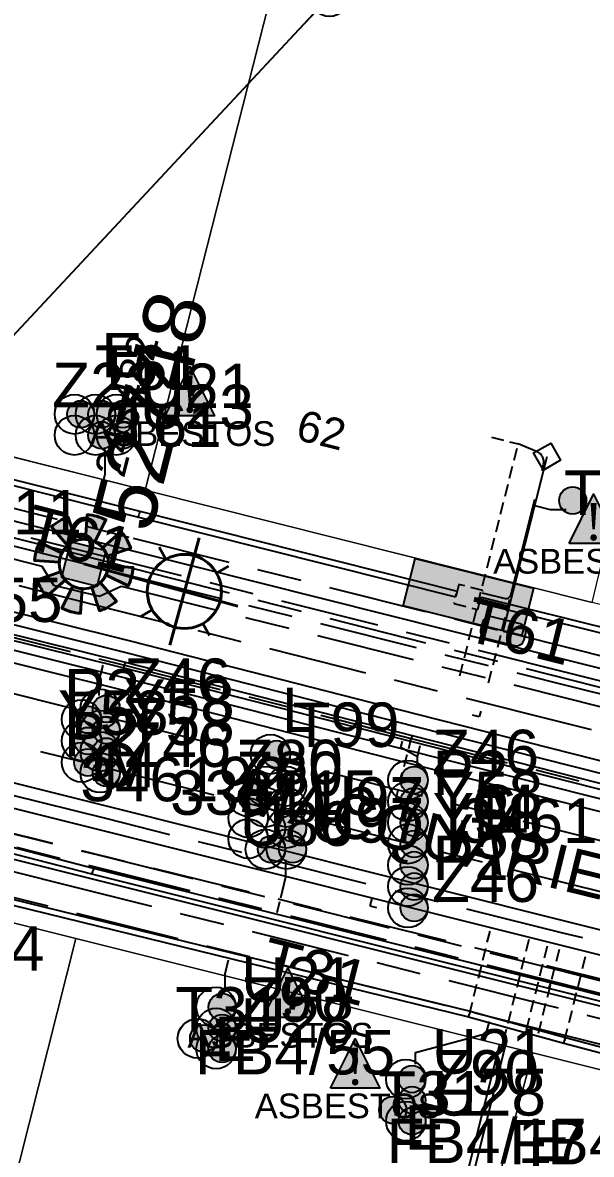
# Model space of a CAD drawing. Header units: metres. Extents: x 313711 to 315840, y 6256069 to 6257554.
# Drawn here: x 315292.61 to 315315.64, y 6256505.38 to 6256551.2 of the extents above; entities that cross this region are included whole.
import ezdxf
from ezdxf.enums import TextEntityAlignment as Align

# ---------------------------------------------------------------- set-up
doc = ezdxf.new("R2010")
doc.units = ezdxf.units.M
doc.linetypes.add('Cable Exist UG', pattern=[8.2, 4, -1.2, 1.8, -1.2])
doc.linetypes.add('DASHED', pattern=[0.75, 0.5, -0.25])
doc.layers.get('0').update_dxf_attribs({"color": 6})
for name, color, linetype in [('_User DUCT CONFIGS', 7, 'Continuous'), ('_User EARTHING', 7, 'Continuous'), ('Duct_SP_EXT', 7, 'Continuous'), ('Equip_HV_EXT', 7, 'Continuous'), ('Equip_LV_EXT', 7, 'Continuous'), ('Equip_SP_SL_EXT', 7, 'Continuous'), ('Mains_HV_EXT', 7, 'Continuous'), ('Mains_HV_MOD', 3, 'Continuous'), ('Mains_LV_EXT', 7, 'Continuous'), ('Mains_SL_EXT', 7, 'Continuous'), ('Mains_TR_EXT', 7, 'Continuous'), ('Services_SP_EXT', 7, 'Continuous'), ('SupportsUG_SP_LV_EXT', 7, 'Continuous'), ('SupportsUG_SP_LV_SL_EXT', 7, 'Continuous'), ('Trench_SP_EXT', 7, 'Continuous')]:
    doc.layers.add(name, color=color, linetype=linetype)
for name, color, linetype, lineweight in [('Cadastre Land Parcels_SP_EXT', 9, 'Continuous', 5), ('Cadastre Road Names_SP_HV_LV_SL_EXT', 9, 'Continuous', 5), ('Cadastre Roads_SP_EXT', 9, 'Continuous', 5)]:
    doc.layers.add(name, color=color, linetype=linetype, lineweight=lineweight)
doc.layers.add('UNKNOWN_FEATURES', color=1, linetype='DASHED', plot=False)
doc.styles.add('COLUMN_LABEL', font='arial.ttf')
doc.styles.add('iecARIAL', font='arial.ttf', dxfattribs={"height": 2})
doc.styles.add('iecNAME', font='times.ttf')
doc.styles.add('PIT_LABEL', font='arial.ttf')
doc.styles.add('POLE_LABEL', font='arial.ttf')
doc.styles.get("Standard").update_dxf_attribs({"font": 'arial.ttf'})
doc.styles.add('SWITCH_LABEL', font='arial.ttf', dxfattribs={"height": 2.5})
doc.linetypes.add('Cable E UG', pattern='A,6,-0.5,["E",Standard,S=1.7,R=0,X=0.5,Y=-1],-2.9', length=9.4)
doc.linetypes.add('Cable P UG', pattern='A,6,-0.5,["P",Standard,S=1.7,R=0,X=0.5,Y=-1],-2.9', length=9.4)

# ---------------------------------------------------------------- blocks, each defined once
blk = doc.blocks.new('COLUMN_EXT')
blk.add_hatch(color=256).paths.add_polyline_path([(-1.485, 1.485), (-1.485, -1.485), (1.485, -1.485), (1.485, 1.485)])
blk.add_lwpolyline([(-1.485, -1.485), (1.485, -1.485), (1.485, 1.485), (-1.485, 1.485)], close=True)
for tag, height, style, flags, p in [('ASSET_NUM', 2.5, 'COLUMN_LABEL', 8, (2, 2)), ('STRUCTURE_PLANT_NUMBER', 0.2, 'POLE_LABEL', 9, (1.813, 0.031)), ('STREET_CODE', 0.2, 'COLUMN_LABEL', 9, (1.813, -0.2))]:
    blk.add_attdef(tag, text='', height=height, dxfattribs=dict(style=style, flags=flags)).set_placement(p, align=Align.MIDDLE_LEFT)
at = {"flags": 9}
for tag, p in [('OWNED_BY', (1.813, -0.6)), ('STATE', (1.813, -0.8)), ('COLUMN_TYPE', (1.813, -0.4)), ('USAGE', (1.813, -1)), ('STREETNAME', (1.813, -1.6)), ('SUBURB', (1.813, -1.8)), ('LEGEND', (1.813, -1.2)), ('LOCATION', (1.813, -1.4)), ('NOTES', (1.813, -2))]:
    blk.add_attdef(tag, text='', height=0.2, dxfattribs=at).set_placement(p, align=Align.MIDDLE_LEFT)
at = {"flags": 1}
blk.add_attdef('Z', (1.813, -2.351), '', height=0.2, dxfattribs=at)
blk = doc.blocks.new('DUCT_EXT')
blk.add_circle((0, 0.8), 0.8)
at = {"flags": 1}
blk.add_attdef('Z', (0, 0), '', height=0.2, dxfattribs=at)
at = {"flags": 9}
for tag, p in [('DUCT_CODE', (0, 0)), ('XSECT_TYPE', (0, -0.2)), ('FB_REFERENCE', (0, -0.4)), ('STATE', (0, -0.6)), ('NOTES', (0, -0.8))]:
    blk.add_attdef(tag, text='', height=0.2, dxfattribs=at).set_placement(p, align=Align.MIDDLE_LEFT)
blk = doc.blocks.new('SL_LANTERN_EXT')
at = {"lineweight": 40}
for p, q in [((0, 1.968), (0, 6.468)), ((-1.459, 5.676), (-1.061, 5.278)), ((1.458, 5.676), (1.06, 5.278)), ((-2.25, 4.218), (2.25, 4.218)), ((-1.459, 2.759), (-1.061, 3.157)), ((1.458, 2.759), (1.06, 3.157)), ((0, 0), (0, 2.721))]:
    blk.add_line(p, q, dxfattribs=at)
blk.add_circle((0, 4.218), 1.5, dxfattribs=at)
at = {"style": 'iecARIAL', "flags": 8}
blk.add_attdef('ASSET_NUM', (1.5, 1.5), '', height=2.5, dxfattribs=at)
for tag, p, height, flags in [('CONSTRUCTED_VOLTAGE', (0.981, -0.653), 0.2, 9), ('CONTROL_TYPE', (0.981, -0.853), 0.2, 9), ('LANTERN_PURPOSE', (0.981, -1.053), 0.2, 9), ('LNUMBER', (2.181, -3.253), 2.5, 8), ('LANTERN_TYPE', (0.981, -1.253), 0.2, 9), ('NO_PHASES', (0.981, -1.453), 0.2, 9), ('OPERATING_VOLTAGE', (0.981, -1.653), 0.2, 9), ('ORIENTATION', (0.981, -1.853), 0.2, 9), ('OWNED_BY', (0.981, -2.053), 0.2, 9), ('STATE', (0.981, -2.253), 0.2, 9), ('USAGE', (0.981, -2.453), 0.2, 9), ('CEXIST', (0.981, -2.653), 0.2, 9), ('CNEW', (0.981, -2.853), 0.2, 9), ('CNUMBER', (0.981, -3.053), 0.2, 9), ('CREMOVE', (0.981, -3.253), 0.2, 9), ('CREPLACE', (0.981, -3.453), 0.2, 9), ('LKINGHEIGHT', (0.981, -3.653), 0.2, 9), ('LBRACKET', (0.981, -3.853), 0.2, 9), ('LBRACKETVOCAB', (0.981, -4.053), 0.2, 9), ('LCATEGORY', (0.981, -4.253), 0.2, 9), ('LCHARGE1', (0.981, -4.453), 0.2, 9), ('LCHARGE1PERCENT', (0.981, -4.653), 0.2, 9), ('LCHARGE2', (0.981, -4.853), 0.2, 9), ('LCHARGE2PERCENT', (0.981, -5.053), 0.2, 9), ('LCHARGE3', (0.981, -5.253), 0.2, 9), ('LCHARGE3PERCENT', (0.981, -5.453), 0.2, 9), ('LEXIST', (0.981, -5.653), 0.2, 9), ('LLAMP', (0.981, -5.853), 0.2, 9), ('LLAMPVOCAB', (0.981, -6.053), 0.2, 9), ('LMAST', (0.981, -6.253), 0.2, 9), ('LMASTVOCAB', (0.981, -6.453), 0.2, 9), ('LNEW', (0.981, -6.653), 0.2, 9), ('LANTNUMBER', (0.981, -6.853), 0.2, 9), ('LOUTREACH', (0.981, -7.253), 0.2, 9), ('LOUTREACHVOCAB', (0.981, -7.453), 0.2, 9), ('LRATECODE', (0.981, -7.653), 0.2, 9), ('LREMOVE', (0.981, -7.853), 0.2, 9), ('LREPLACE', (0.981, -8.053), 0.2, 9), ('LTYPE', (0.981, -8.253), 0.2, 9), ('LTYPEVOCAB', (0.981, -8.453), 0.2, 9), ('LEGEND', (0.981, -8.653), 0.2, 9), ('LOCATION', (0.981, -8.853), 0.2, 9), ('STREETNAME', (0.981, -9.253), 0.2, 9), ('NOTES', (0.981, -9.053), 0.2, 9), ('SUBURB', (0.981, -9.453), 0.2, 1)]:
    blk.add_attdef(tag, p, '', height=height, dxfattribs=dict(flags=flags))
blk = doc.blocks.new('SL_NIGHTWATCH_EXT')
at = {"lineweight": 40}
h = blk.add_hatch(color=256, dxfattribs=at)
h.paths.add_polyline_path([(0.387, 1.962, 0.098491), (-0.394, 1.961), (-0.197, 0.98, -0.098491), (0.193, 0.981)])
h.paths.add_polyline_path([(0.554, 0.832, -0.098491), (0.83, 0.557), (1.661, 1.114, 0.098491), (1.108, 1.665)])
h.paths.add_polyline_path([(0.98, 0.197, -0.098491), (0.981, -0.193), (1.962, -0.387, 0.098491), (1.961, 0.394)])
h.paths.add_polyline_path([(0.832, -0.554, -0.098491), (0.557, -0.83), (1.114, -1.661, 0.098491), (1.665, -1.108)])
h.paths.add_polyline_path([(-0.193, -0.981), (-0.387, -1.962, 0.098491), (0.394, -1.961), (0.197, -0.98, -0.098491)])
h.paths.add_polyline_path([(-0.83, -0.557), (-1.661, -1.114, 0.098491), (-1.108, -1.665), (-0.554, -0.832, -0.098491)])
h.paths.add_polyline_path([(-0.981, 0.193), (-1.962, 0.387, 0.098491), (-1.961, -0.394), (-0.98, -0.197, -0.098491)])
h.paths.add_polyline_path([(-1.114, 1.661, 0.098491), (-1.665, 1.108), (-0.832, 0.554, -0.098491), (-0.557, 0.83)])
for p, q in [((-1.165, 1.626), (-1.165, 1.626, 0)), ((-1.103, 1.644), (-1.103, 1.644, 0)), ((1.082, 1.626), (1.082, 1.626, 0)), ((1.965, -0.374), (1.965, -0.374, 0)), ((-0.856, -0.574), (-0.856, -0.574, 0)), ((0.819, -0.574), (0.819, -0.574, 0)), ((1.131, -1.65), (1.131, -1.65, 0))]:
    blk.add_line(p, q, dxfattribs=at)
for points in [[(-0.197, 0.98, -0.098491), (0.193, 0.981), (0.387, 1.962, 0.098491), (-0.394, 1.961)], [(-0.557, 0.83, 0.098491), (-0.832, 0.554), (-1.665, 1.108, -0.098491), (-1.114, 1.661)], [(0.83, 0.557), (1.661, 1.114, 0.098491), (1.108, 1.665), (0.554, 0.832, -0.098491)], [(-0.981, 0.193, 0.098491), (-0.98, -0.197), (-1.961, -0.394, -0.098491), (-1.962, 0.387)], [(0.981, -0.193), (1.962, -0.387, 0.098491), (1.961, 0.394), (0.98, 0.197, -0.098491)], [(-0.83, -0.557, 0.098491), (-0.554, -0.832), (-1.108, -1.665, -0.098491), (-1.661, -1.114)], [(0.557, -0.83), (1.114, -1.661, 0.098491), (1.665, -1.108), (0.832, -0.554, -0.098491)], [(0.197, -0.98), (0.394, -1.961, -0.098491), (-0.387, -1.962), (-0.193, -0.981, 0.098491)]]:
    blk.add_lwpolyline(points, format="xyb", close=True, dxfattribs=at)
blk.add_circle((0, 0), 1, dxfattribs=at)
blk = doc.blocks.new('CCP_EXT')
at = {"flags": 9}
for tag, p in [('OWNED_BY', (0, -1)), ('USAGE', (0, -1.2)), ('LEGEND', (0, -1.4)), ('STATE', (0, -1.8)), ('LIFE_SUPPORT', (0, -1.6)), ('NOTES', (0, -2))]:
    blk.add_attdef(tag, text='', height=0.2, dxfattribs=at).set_placement(p, align=Align.MIDDLE_LEFT)
blk.add_wipeout([(0, 0.566), (0.566, 0), (0, -0.566), (-0.566, 0)])
blk.add_lwpolyline([(-0.566, 0), (0, 0.566), (0.566, 0), (0, -0.566), (-0.566, 0)])
at = {"flags": 1}
blk.add_attdef('Z', (0, 0), '', height=0.2, dxfattribs=at)
at = {"flags": 9}
for tag, p in [('CCP_TYPE', (0, 0)), ('CONSTRUCTED_VOLTAGE', (0, -0.2)), ('NO_PHASES', (0, -0.4)), ('OPERATING_VOLTAGE', (0, -0.6)), ('ORIENTATION', (0, -0.8))]:
    blk.add_attdef(tag, text='', height=0.2, dxfattribs=at).set_placement(p, align=Align.MIDDLE_LEFT)
blk = doc.blocks.new('LV_STJ_EXT')
h = blk.add_hatch(color=256)
edge = h.paths.add_edge_path()
edge.add_ellipse((-0.586, 0.131), major_axis=(0.226, 0.226), ratio=1, start_angle=45, end_angle=135)
edge.add_line((-0.906, 0.131), (-0.906, -0.131))
edge.add_ellipse((-0.586, -0.131), major_axis=(0.226, 0.226), ratio=1, start_angle=135, end_angle=225)
edge.add_line((-0.586, -0.451), (0.586, -0.451))
edge.add_ellipse((0.586, -0.131), major_axis=(-0.226, 0.226), ratio=1, start_angle=135, end_angle=225)
edge.add_line((0.906, -0.131), (0.906, 0.131))
edge.add_ellipse((0.586, 0.131), major_axis=(-0.226, 0.226), ratio=1, start_angle=225, end_angle=315)
edge.add_line((0.586, 0.451), (-0.586, 0.451))
blk.add_lwpolyline([(-0.906, 0.131), (-0.906, -0.131, 0.414214), (-0.586, -0.451), (0.586, -0.451, 0.414214), (0.906, -0.131), (0.906, 0.131, 0.414214), (0.586, 0.451), (-0.586, 0.451, 0.414214)], format="xyb", close=True)
at = {"flags": 1}
blk.add_attdef('Z', (0, 0), '', height=0.2, dxfattribs=at)
at = {"flags": 9}
for tag, p in [('ORIENTATION', (0, 0)), ('USAGE', (0, -0.2)), ('LEGEND', (0, -0.4)), ('NOTES', (0, -0.6))]:
    blk.add_attdef(tag, text='', height=0.2, dxfattribs=at).set_placement(p, align=Align.MIDDLE_LEFT)
blk = doc.blocks.new('WARNING_FEATURE_EXT')
h = blk.add_hatch(color=2)
h.dxf.hatch_style = 1
h.paths.add_polyline_path([(0.001, 1.995), (-0.994, -0.001), (0.997, -0.001)])
at = {"color": 18, "true_color": 0x000000}
blk.add_lwpolyline([(-0.994, -0.001), (0.001, 1.995), (0.997, -0.001)], close=True, dxfattribs=at)
at = {"color": 18, "true_color": 0x000000, "insert": (0.001, 0.872), "char_height": 1.5, "attachment_point": 5, "line_spacing_factor": 1.5, "style": 'iecNAME'}
blk.add_mtext_dynamic_manual_height_columns('!', width=1.5, gutter_width=4, heights=[0], dxfattribs=at)
at = {"color": 2, "flags": 1}
for tag, p in [('STATE', (1.191, 2.008)), ('HAZMAT_ID', (1.191, 0.723))]:
    blk.add_attdef(tag, p, '', height=0.8, dxfattribs=at)
at = {"color": 2}
blk.add_attdef('WARNING_TYPE', text='', height=1, dxfattribs=at).set_placement((-4.067, -1.217), (4.875, -1.217), align=Align.ALIGNED)
at = {"color": 2, "flags": 1}
blk.add_attdef('WARNING_DESC', text='', height=0.8, dxfattribs=at).set_placement((1.191, -0.562), align=Align.MIDDLE_CENTER)
blk = doc.blocks.new('LV_UG_DFUSE_CLOSED_EXT')
for points in [[(5.04, 0.726), (2.156, -0.717)], [(5.049, -0.707), (2.156, 0.717)], [(1, 0), (0, 0)], [(6.2, 0.013), (7.2, 0.013)]]:
    blk.add_lwpolyline(points)
for centre in [(1.8, 0), (5.4, 0.011)]:
    blk.add_circle(centre, 0.8)
at = {"flags": 9}
for tag, p in [('ACTUAL_STATUS', (0, 0)), ('CONSTRUCTED_VOLTAGE', (0, -0.2)), ('NO_PHASES', (0, -0.4)), ('OPERATING_VOLTAGE', (0, -0.6)), ('ORIENTATION', (0, -0.8)), ('STATE', (0, -1)), ('SWITCH_TYPE', (0, -1.2)), ('USAGE', (0, -1.4)), ('NOTES', (0, -1.6))]:
    blk.add_attdef(tag, text='', height=0.2, dxfattribs=at).set_placement(p, align=Align.MIDDLE_LEFT)
at = {"flags": 1}
blk.add_attdef('Z', (0, 0), '', height=0.2, dxfattribs=at)
blk = doc.blocks.new('SWG_HOLEC_SU_EXT')
blk.add_line((1.8, -2), (5.8, -2))
for points in [[(1.8, -0.8, 1), (1.8, 0.8, 1)], [(5.8, -0.8, 1), (5.8, 0.8, 1)]]:
    blk.add_lwpolyline(points, format="xyb", close=True)
for points in [[(1, 0), (0, 0)], [(6.6, 0), (7.6, 0)]]:
    blk.add_lwpolyline(points)
at = {"style": 'SWITCH_LABEL', "flags": 8}
blk.add_attdef('ASSET_NUM', text='', height=2.5, rotation=179.9544, dxfattribs=at).set_placement((-2.4, 0), align=Align.MIDDLE_LEFT)
at = {"flags": 1}
blk.add_attdef('Z', (0, 0), '', height=0.2, dxfattribs=at)
at = {"flags": 9}
for tag, p in [('ACTUAL_STATUS', (0, -0.4)), ('OPERATING_VOLTAGE', (0, -1)), ('CONSTRUCTED_VOLTAGE', (0, -0.6)), ('NO_PHASES', (0, -0.8)), ('ORIENTATION', (0, -1.2)), ('OWNED_BY', (0, -1.4)), ('STATE', (0, -1.8)), ('PARENT', (0, -1.6)), ('SWITCH_TYPE', (0, -2)), ('USAGE', (0, -2.2)), ('STREETNAME', (0, -2.6)), ('SUBURB', (0, -2.8)), ('LOCATION', (0, -2.4)), ('NOTES', (0, -3))]:
    blk.add_attdef(tag, text='', height=0.2, dxfattribs=at).set_placement(p, align=Align.MIDDLE_LEFT)
at = {"style": 'SWITCH_LABEL', "flags": 9}
blk.add_attdef('STREET_CODE', text='', height=0.2, dxfattribs=at).set_placement((0, -0.2), align=Align.MIDDLE_LEFT)
blk = doc.blocks.new('CABLE_LARGE_EXT')
h = blk.add_hatch(color=256)
edge = h.paths.add_edge_path()
edge.add_arc((0, 0.55), 0.55, 0, 360)
blk.add_circle((0, 0.55), 0.55)
at = {"flags": 1}
blk.add_attdef('Z', (0, 0), '', height=0.2, dxfattribs=at)
at = {"flags": 9}
for tag, p in [('COND_CODE', (0, 0)), ('STATE', (0, -0.4)), ('FB_REFERENCE', (0, -0.2)), ('XSECT_SIZE', (0, -0.6)), ('NOTES', (0, -0.8))]:
    blk.add_attdef(tag, text='', height=0.2, dxfattribs=at).set_placement(p, align=Align.MIDDLE_LEFT)
blk = doc.blocks.new('PIT_EXT')
blk.add_hatch(color=256).paths.add_polyline_path([(-2.475, 0.99), (2.475, 0.99), (2.475, -0.99), (-2.475, -0.99)])
at = {"lineweight": -3}
blk.add_lwpolyline([(-2.475, 0.99), (2.475, 0.99), (2.475, -0.99), (-2.475, -0.99)], close=True, dxfattribs=at)
at = {"style": 'PIT_LABEL'}
for tag, height, flags, p in [('ASSET_NUM', 2.5, 8, (2, 2)), ('STREET_CODE', 0.2, 9, (0, -0.2))]:
    blk.add_attdef(tag, text='', height=height, dxfattribs=dict(at, flags=flags)).set_placement(p, align=Align.MIDDLE_LEFT)
at = {"flags": 1}
blk.add_attdef('Z', (0, 0), '', height=0.2, dxfattribs=at)
at = {"flags": 9}
for tag, p in [('OWNED_BY', (0, -0.4)), ('STATE', (0, -0.6)), ('SUPPORT_TYPE', (0, -0.8)), ('USAGE', (0, -1)), ('LOCATION', (0, -1.2)), ('NOTES', (0, -1.4))]:
    blk.add_attdef(tag, text='', height=0.2, dxfattribs=at).set_placement(p, align=Align.MIDDLE_LEFT)

msp = doc.modelspace()

# ---------------------------------------------------------------- linework, layer by layer
at = {"layer": '_User DUCT CONFIGS'}
for points in [[(315295.948, 6256533.915), (315295.948, 6256532.916), (315295.69, 6256531.884)], [(315314.614, 6256531.473), (315313.992, 6256531.473), (315313.356, 6256531.634)], [(315295.713, 6256523.958), (315295.713, 6256524.56), (315295.87, 6256525.192)], [(315308.595, 6256521.133), (315308.595, 6256521.477), (315307.929, 6256521.85), (315307.997, 6256522.115)], [(315308.595, 6256521.133), (315308.595, 6256521.477), (315308.696, 6256521.878), (315308.71, 6256521.934)], [(315303.239, 6256521.147), (315303.239, 6256520.713)], [(315303.253, 6256517.311), (315303.253, 6256516.605), (315303.048, 6256515.752)], [(315303.013, 6256515.606), (315302.906, 6256515.154)], [(315300.815, 6256511.947), (315300.815, 6256512.696), (315300.951, 6256513.257)], [(315308.522, 6256509.039), (315308.522, 6256509.5), (315311.379, 6256510.27), (315311.515, 6256510.755)]]:
    msp.add_lwpolyline(points, dxfattribs=at)
at = {"layer": 'Cadastre Land Parcels_SP_EXT', "linetype": 'Continuous'}
for points in [[(315305.082, 6256561.808), (315290.231, 6256565.54), (315286.514, 6256563.328), (315280.463, 6256539.71), (315282.662, 6256536.014), (315297.572, 6256532.267), (315305.082, 6256561.808)], [(315322.818, 6256557.349), (315305.082, 6256561.808), (315297.572, 6256532.267), (315315.676, 6256527.716), (315322.818, 6256557.349)], [(315294.772, 6256514.122), (315262.73, 6256522.137), (315259.831, 6256510.859), (315255.326, 6256492.677), (315254.939, 6256491.192), (315254.838, 6256490.642), (315259.748, 6256489.484), (315286.801, 6256482.619), (315294.772, 6256514.122)], [(315313.271, 6256509.492), (315294.772, 6256514.122), (315286.801, 6256482.619), (315287.274, 6256482.499), (315304.636, 6256477.824), (315313.271, 6256509.492)], [(315330.658, 6256503.14), (315329.834, 6256504.511), (315327.076, 6256506.042), (315313.271, 6256509.492), (315304.636, 6256477.824), (315287.274, 6256482.499), (315285.548, 6256475.592), (315317.476, 6256467.602), (315320.631, 6256467.654), (315322.244, 6256468.621), (315323.338, 6256469.277), (315324.869, 6256472.035), (315331.512, 6256498.651), (315331.458, 6256501.806), (315330.658, 6256503.14)]]:
    msp.add_lwpolyline(points, close=True, dxfattribs=at)
at = {"layer": 'Cadastre Roads_SP_EXT', "linetype": 'Continuous'}
msp.add_lwpolyline([(315247.157, 6256526.038), (315255.926, 6256523.84), (315262.73, 6256522.137), (315294.772, 6256514.122), (315313.271, 6256509.492), (315327.076, 6256506.042), (315331.158, 6256505.019), (315352.507, 6256499.678), (315358.429, 6256498.196), (315385.407, 6256491.455)], dxfattribs=at)
at = {"layer": 'Duct_SP_EXT'}
for p, q in [((315284.839, 6256534.56), (315297.357, 6256531.414)), ((315284.781, 6256534.327), (315297.299, 6256531.181)), ((315297.357, 6256531.414), (315297.328, 6256531.297)), ((315297.357, 6256531.414), (315310.204, 6256528.184)), ((315297.299, 6256531.181), (315297.328, 6256531.297)), ((315297.299, 6256531.181), (315310.145, 6256527.952)), ((315310.204, 6256528.184), (315310.175, 6256528.068)), ((315310.145, 6256527.952), (315310.175, 6256528.068)), ((315311.115, 6256527.708), (315311.144, 6256527.824)), ((315311.115, 6256527.708), (315324.574, 6256524.357)), ((315311.173, 6256527.941), (315311.144, 6256527.824)), ((315311.173, 6256527.941), (315324.632, 6256524.59)), ((315290.679, 6256526.817), (315296.769, 6256525.306)), ((315290.621, 6256526.583), (315296.711, 6256525.074)), ((315296.711, 6256525.074), (315296.74, 6256525.19)), ((315296.711, 6256525.074), (315308.32, 6256522.104)), ((315296.769, 6256525.306), (315296.74, 6256525.19)), ((315296.769, 6256525.306), (315308.38, 6256522.336)), ((315308.32, 6256522.104), (315308.35, 6256522.22)), ((315308.321, 6256522.104), (315308.35, 6256522.22)), ((315308.38, 6256522.336), (315308.35, 6256522.22)), ((315308.379, 6256522.336), (315308.35, 6256522.22)), ((315308.379, 6256522.336), (315320.029, 6256519.386)), ((315295.422, 6256516.722), (315275.935, 6256521.77)), ((315295.481, 6256516.955), (315275.995, 6256522.002)), ((315308.321, 6256522.104), (315319.971, 6256519.154)), ((315295.422, 6256516.722), (315295.451, 6256516.838)), ((315313.921, 6256512.092), (315295.422, 6256516.722)), ((315295.481, 6256516.955), (315295.451, 6256516.838)), ((315313.98, 6256512.325), (315295.481, 6256516.955)), ((315291.392, 6256515.916), (315310.729, 6256511.18)), ((315291.335, 6256515.683), (315310.672, 6256510.947)), ((315313.921, 6256512.092), (315313.951, 6256512.209)), ((315319.922, 6256510.593), (315313.921, 6256512.092)), ((315313.98, 6256512.325), (315313.951, 6256512.209)), ((315319.98, 6256510.825), (315313.98, 6256512.325)), ((315310.729, 6256511.18), (315310.701, 6256511.064)), ((315310.733, 6256511.179), (315310.701, 6256511.064)), ((315310.733, 6256511.179), (315314.589, 6256510.111)), ((315310.669, 6256510.948), (315310.701, 6256511.064)), ((315310.669, 6256510.948), (315314.525, 6256509.88)), ((315310.672, 6256510.947), (315310.701, 6256511.064)), ((315311.918, 6256509.831), (315309.112, 6256498.604)), ((315311.918, 6256509.831), (315312.035, 6256509.802)), ((315312.151, 6256509.773), (315312.035, 6256509.802)), ((315314.525, 6256509.88), (315314.557, 6256509.996)), ((315314.526, 6256509.88), (315314.557, 6256509.996)), ((315314.526, 6256509.88), (315330.776, 6256505.61)), ((315314.587, 6256510.112), (315314.557, 6256509.996)), ((315314.589, 6256510.111), (315314.557, 6256509.996)), ((315314.587, 6256510.112), (315330.837, 6256505.842)), ((315312.151, 6256509.773), (315309.345, 6256498.546))]:
    msp.add_line(p, q, dxfattribs=at)
at = {"layer": 'Mains_HV_EXT', "linetype": 'Cable P UG'}
for points in [[(315248.251, 6256530.403), (315257.019, 6256528.205), (315263.822, 6256526.502), (315295.864, 6256518.487), (315314.363, 6256513.858), (315328.169, 6256510.407), (315332.251, 6256509.384), (315353.599, 6256504.043), (315354.174, 6256503.899)], [(315247.765, 6256528.463), (315256.533, 6256526.265), (315263.337, 6256524.562), (315295.378, 6256516.547), (315313.878, 6256511.918), (315327.683, 6256508.467), (315331.765, 6256507.444), (315353.114, 6256502.103), (315355.864, 6256501.414)]]:
    msp.add_lwpolyline(points, dxfattribs=at)
at = {"layer": 'Mains_HV_EXT', "linetype": 'Cable Exist UG'}
for points in [[(315247.4, 6256527.008), (315256.169, 6256524.81), (315262.972, 6256523.107), (315295.014, 6256515.092), (315313.514, 6256510.463), (315327.319, 6256507.012), (315331.401, 6256505.989), (315352.749, 6256500.648), (315354.143, 6256500.299)], [(315486.401, 6256469.558), (315483.364, 6256470.302), (315478.348, 6256471.53), (315474.75, 6256474.469), (315454.289, 6256479.476), (315454.289, 6256479.476), (315424.667, 6256486.791), (315402.82, 6256492.258), (315397.456, 6256493.598), (315386.619, 6256496.306), (315359.642, 6256503.047), (315353.72, 6256504.528), (315332.372, 6256509.869), (315328.29, 6256510.892), (315314.484, 6256514.343), (315295.985, 6256518.972), (315272.557, 6256524.833)]]:
    msp.add_lwpolyline(points, dxfattribs=at)
at = {"layer": 'Mains_LV_EXT', "linetype": 'Cable Exist UG'}
for points in [[(315277.27, 6256535.308), (315282.174, 6256534.075), (315297.084, 6256530.327), (315312.073, 6256526.56)], [(315312.073, 6256526.56), (315315.189, 6256525.777), (315324.601, 6256523.412)], [(315319.353, 6256510.034), (315313.757, 6256511.433), (315313.757, 6256511.433), (315295.257, 6256516.062), (315295.257, 6256516.062), (315279.815, 6256519.925)]]:
    msp.add_lwpolyline(points, dxfattribs=at)
at = {"layer": 'Mains_SL_EXT', "linetype": 'Cable Exist UG'}
for points in [[(315295.093, 6256529.281), (315281.809, 6256532.62), (315275.443, 6256534.22), (315277.072, 6256540.579), (315283.124, 6256564.197), (315283.923, 6256567.316), (315285.867, 6256566.844), (315288.381, 6256576.659), (315294.227, 6256575.181), (315298.493, 6256571.507)], [(315295.093, 6256529.281), (315296.718, 6256528.873), (315314.823, 6256524.322), (315329.001, 6256520.76), (315333.847, 6256519.542)], [(315266.077, 6256524.907), (315295.621, 6256517.517), (315314.12, 6256512.888), (315321.126, 6256511.137)]]:
    msp.add_lwpolyline(points, dxfattribs=at)
at = {"layer": 'Services_SP_EXT'}
msp.add_lwpolyline([(315309.241, 6256556.763), (315290.853, 6256537.057)], dxfattribs=at)
at = {"layer": 'Trench_SP_EXT', "linetype": 'Cable Exist UG'}
msp.add_lwpolyline([(315295.171, 6256529.593), (315290.96, 6256530.665), (315283.501, 6256532.539), (315283.501, 6256532.539, -0.415202), (315277.616, 6256541.182), (315277.616, 6256541.182), (315280.663, 6256553.358), (315280.781, 6256553.832), (315280.781, 6256553.832), (315283.668, 6256565.37), (315283.668, 6256565.37, -0.14777), (315284.865, 6256566.829), (315284.865, 6256566.829, -0.211183), (315285.694, 6256566.982), (315285.694, 6256566.982), (315286.353, 6256566.813), (315286.353, 6256566.813, 0.300125), (315286.843, 6256567.028)], format="xyb", dxfattribs=at)
for points in [[(315295.171, 6256529.593), (315297.103, 6256529.101), (315335.053, 6256519.443)], [(315266.064, 6256524.847), (315321.148, 6256511.218)]]:
    msp.add_lwpolyline(points, dxfattribs=at)
at = {"layer": 'UNKNOWN_FEATURES'}
for points in [[(315310.319, 6256524.758), (315312.677, 6256534.141)], [(315311.592, 6256534.414), (315312.677, 6256534.141)], [(315311.242, 6256528.212), (315310.272, 6256528.456), (315310.077, 6256527.68), (315311.047, 6256527.436), (315311.242, 6256528.212)], [(315311.482, 6256524.465), (315312.376, 6256528.022)], [(315311.161, 6256523.322), (315311.104, 6256523.095), (315310.825, 6256523.165)], [(315307.703, 6256519.634), (315308.35, 6256522.22)], [(315306.749, 6256515.739), (315306.676, 6256515.447), (315306.94, 6256515.381)], [(315310.701, 6256511.064), (315311.54, 6256514.422)], [(315313.104, 6256514.081), (315312.035, 6256509.802)], [(315313.014, 6256510.423), (315313.865, 6256513.826)], [(315313.496, 6256510.289), (315314.361, 6256513.75)], [(315314.557, 6256509.996), (315315.433, 6256513.502)]]:
    msp.add_lwpolyline(points, dxfattribs=at)

# ---------------------------------------------------------------- block references
at = {"layer": '_User DUCT CONFIGS'}
for name, p, rotation in [('DUCT_EXT', (315295.513, 6256535.341), 90.0314743671105), ('DUCT_EXT', (315296.363, 6256535.341), 90.0314743671105), ('DUCT_EXT', (315297.213, 6256535.341), 90.0314743671105), ('CABLE_LARGE_EXT', (315295.513, 6256535.341), 89.95371849291912), ('CABLE_LARGE_EXT', (315296.363, 6256535.341), 89.95371849291912), ('CABLE_LARGE_EXT', (315297.213, 6256535.341), 89.95371849291912), ('DUCT_EXT', (315295.513, 6256534.491), 90.03147383350176), ('DUCT_EXT', (315296.363, 6256534.491), 90.0314743671105), ('CABLE_LARGE_EXT', (315296.363, 6256534.491), 89.95371849291912), ('DUCT_EXT', (315297.213, 6256534.491), 90.03147383350176), ('CABLE_LARGE_EXT', (315297.213, 6256534.491), 90.0000000000002), ('DUCT_EXT', (315296.551, 6256523.417), 90.0000000000002), ('DUCT_EXT', (315295.801, 6256522.978), 89.73288901136623), ('CABLE_LARGE_EXT', (315296.551, 6256523.417), 89.99901735989029), ('CABLE_LARGE_EXT', (315295.802, 6256522.978), 90.0000000000002), ('DUCT_EXT', (315296.551, 6256522.546), 89.73288901136623), ('CABLE_LARGE_EXT', (315296.551, 6256522.546), 89.73288901136623), ('DUCT_EXT', (315295.801, 6256522.115), 89.73288901136623), ('CABLE_LARGE_EXT', (315295.802, 6256522.115), 89.73288901136623), ('DUCT_EXT', (315296.551, 6256521.683), 89.73288901136623), ('CABLE_LARGE_EXT', (315296.551, 6256521.683), 89.73288901136623), ('DUCT_EXT', (315303.445, 6256521.579), 90.0000000000002), ('DUCT_EXT', (315295.801, 6256521.248), 89.73288901136623), ('CABLE_LARGE_EXT', (315295.802, 6256521.248), 90.0000000000002), ('CABLE_LARGE_EXT', (315303.445, 6256521.579), 89.95371849291912), ('DUCT_EXT', (315296.551, 6256520.826), 90.0000000000002), ('CABLE_LARGE_EXT', (315296.551, 6256520.826), 90.0000000000002), ('DUCT_EXT', (315309.013, 6256520.533), 90.0000000000002), ('DUCT_EXT', (315303.242, 6256520.284), 90.0000000000002), ('DUCT_EXT', (315304.092, 6256520.284), 90.0000000000002), ('CABLE_LARGE_EXT', (315309.013, 6256520.533), 89.99901735989029), ('DUCT_EXT', (315302.542, 6256519.858), 90.0000000000002), ('CABLE_LARGE_EXT', (315302.46, 6256519.858), 90.00374356399374), ('CABLE_LARGE_EXT', (315302.542, 6256519.858), 90.00961709314949), ('DUCT_EXT', (315309.013, 6256519.668), 89.73288901136623), ('DUCT_EXT', (315303.242, 6256519.434), 90.03147383350176), ('DUCT_EXT', (315304.092, 6256519.434), 90.0314743671105), ('CABLE_LARGE_EXT', (315309.013, 6256519.668), 90.0000000000002), ('DUCT_EXT', (315302.542, 6256519.008), 90.03147383350176), ('DUCT_EXT', (315309.013, 6256518.807), 89.73288901136623), ('DUCT_EXT', (315302.543, 6256518.158), 90.0314743671105), ('DUCT_EXT', (315303.243, 6256518.584), 90.0314743671105), ('DUCT_EXT', (315304.093, 6256518.584), 90.0314743671105), ('CABLE_LARGE_EXT', (315304.093, 6256518.584), 89.96972528503073), ('CABLE_LARGE_EXT', (315309.013, 6256518.807), 89.73288901136623), ('DUCT_EXT', (315303.243, 6256517.734), 90.0314743671105), ('DUCT_EXT', (315304.093, 6256517.734), 90.03147383350176), ('DUCT_EXT', (315309.013, 6256517.944), 89.73288901136623), ('CABLE_LARGE_EXT', (315303.243, 6256517.734), 89.94501370041212), ('CABLE_LARGE_EXT', (315304.093, 6256517.734), 90.0000000000002), ('CABLE_LARGE_EXT', (315309.013, 6256517.944), 89.73288901136623), ('DUCT_EXT', (315309.013, 6256517.085), 89.73288901136623), ('CABLE_LARGE_EXT', (315309.013, 6256517.085), 89.73288901136623), ('DUCT_EXT', (315309.013, 6256516.224), 89.73288901136623), ('CABLE_LARGE_EXT', (315309.013, 6256516.224), 90.0000000000002), ('DUCT_EXT', (315309.013, 6256515.363), 90.0000000000002), ('CABLE_LARGE_EXT', (315309.013, 6256515.363), 90.0000000000002), ('DUCT_EXT', (315301.244, 6256511.348), 90.0314743671105), ('CABLE_LARGE_EXT', (315301.244, 6256511.348), 90.0000000000002), ('DUCT_EXT', (315301.245, 6256510.498), 90.0314743671105), ('DUCT_EXT', (315300.49, 6256510.077), 90.03147383350176), ('CABLE_LARGE_EXT', (315301.245, 6256510.498), 90.0000000000002), ('CABLE_LARGE_EXT', (315300.49, 6256510.077), 90.0000000000002), ('DUCT_EXT', (315301.245, 6256509.648), 90.03147383350176), ('CABLE_LARGE_EXT', (315301.245, 6256509.648), 90.0000000000002), ('DUCT_EXT', (315308.929, 6256508.429), 90.0314743671105), ('CABLE_LARGE_EXT', (315308.929, 6256508.429), 90.0000000000002), ('CABLE_LARGE_EXT', (315308.929, 6256507.579), 90.0000000000002), ('CABLE_LARGE_EXT', (315308.149, 6256507.176), 90.0000000000002), ('DUCT_EXT', (315308.93, 6256506.729), 90.03147383350176), ('CABLE_LARGE_EXT', (315308.93, 6256506.729), 90.0000000000002)]:
    msp.add_blockref(name, p, dxfattribs=dict(at, rotation=rotation))
msp.add_blockref('CABLE_LARGE_EXT', (315314.885, 6256531.301), dxfattribs=at)
at = {"layer": '_User EARTHING'}
ref = msp.add_blockref('WARNING_FEATURE_EXT', (315299.379, 6256535.278), dxfattribs=at)
ref.add_attrib('WARNING_TYPE', 'ASBESTOS', (315295.312, 6256534.061), dxfattribs={"layer": '0', "color": 2, "height": 1})
ref = msp.add_blockref('WARNING_FEATURE_EXT', (315315.732, 6256530.11), dxfattribs=at)
ref.add_attrib('WARNING_TYPE', 'ASBESTOS', (315311.666, 6256528.893), dxfattribs={"layer": '0', "color": 2, "height": 1})
ref = msp.add_blockref('WARNING_FEATURE_EXT', (315303.35, 6256510.92), dxfattribs=at)
ref.add_attrib('WARNING_TYPE', 'ASBESTOS', (315299.283, 6256509.703), dxfattribs={"layer": '0', "color": 2, "height": 1})
ref = msp.add_blockref('WARNING_FEATURE_EXT', (315306.078, 6256508.063), dxfattribs=at)
ref.add_attrib('WARNING_TYPE', 'ASBESTOS', (315302.012, 6256506.846), dxfattribs={"layer": '0', "color": 2, "height": 1})
at = {"layer": 'Equip_HV_EXT'}
ref = msp.add_blockref('SWG_HOLEC_SU_EXT', (315307.297, 6256556.861), dxfattribs=dict(at, rotation=326.2117939374127))
ref.add_attrib('ASSET_NUM', '97461', dxfattribs={"layer": '0', "height": 2.5, "style": 'SWITCH_LABEL'}).set_placement((315304.898, 6256558.111), align=Align.MIDDLE_RIGHT)
at = {"layer": 'Equip_LV_EXT'}
for name, p, rotation in [('LV_UG_DFUSE_CLOSED_EXT', (315308.715, 6256556.199), 226.9823204533884), ('LV_STJ_EXT', (315312.073, 6256526.56), 345.8905282130028)]:
    msp.add_blockref(name, p, dxfattribs=dict(at, rotation=rotation))
at = {"layer": 'Equip_SP_SL_EXT'}
ref = msp.add_blockref('SL_LANTERN_EXT', (315295.093, 6256529.281), dxfattribs=dict(at, rotation=254.7398497975499))
ref.add_attrib('ASSET_NUM', '52748', dxfattribs={"layer": '0', "height": 2.5, "rotation": 75.7363, "style": 'iecARIAL'}).set_placement((315296.593, 6256530.781), align=Align.MIDDLE_LEFT)
at = {"layer": 'Equip_SP_SL_EXT', "rotation": 254.7398497975499}
msp.add_blockref('SL_NIGHTWATCH_EXT', (315295.093, 6256529.281), dxfattribs=at)
at = {"layer": 'SupportsUG_SP_LV_EXT', "rotation": 165.8933777240848}
msp.add_blockref('PIT_EXT', (315310.661, 6256527.946), dxfattribs=at)
at = {"layer": 'SupportsUG_SP_LV_SL_EXT'}
ref = msp.add_blockref('COLUMN_EXT', (315295.093, 6256529.281), dxfattribs=dict(at, xscale=0.5, yscale=0.5, zscale=0.5, rotation=165.8917881896534))
ref.add_attrib('ASSET_NUM', '243482', dxfattribs={"layer": '0', "height": 1.25, "rotation": 75.8918, "style": 'COLUMN_LABEL'}).set_placement((315295.506, 6256533.025), align=Align.TOP_LEFT)

# ---------------------------------------------------------------- texts
at = {"layer": '_User DUCT CONFIGS'}
for s, p in [('E', (315295.799, 6256536.836)), ('T61', (315295.546, 6256536.329)), ('Z22', (315293.808, 6256535.627)), ('U21', (315297.361, 6256535.593)), ('U23', (315297.361, 6256534.743)), ('T61', (315296.343, 6256534.022)), ('FB1/11', (315286.906, 6256530.48)), ('FB4/55', (315286.123, 6256526.934)), ('Z46', (315296.727, 6256523.656)), ('P2', (315294.289, 6256523.225)), ('Y58', (315296.725, 6256522.813)), ('Y58', (315294.049, 6256522.362)), ('L', (315303.105, 6256522.481)), ('Y58', (315296.725, 6256521.95)), ('T99', (315303.539, 6256521.874)), ('P2', (315294.289, 6256521.495)), ('Z46', (315296.727, 6256521.065)), ('Z80', (315301.244, 6256520.365)), ('Z46', (315309.189, 6256520.771)), ('C', (315295.408, 6256520.246)), ('M', (315295.875, 6256520.246)), ('Z80', (315301.248, 6256519.885)), ('P2', (315309.216, 6256519.929)), ('346192', (315294.948, 6256519.677)), ('338115', (315298.583, 6256519.126)), ('Y58', (315309.216, 6256519.068)), ('U97', (315304.253, 6256518.852)), ('C', (315310.766, 6256518.551)), ('M', (315311.233, 6256518.551)), ('Y58', (315309.216, 6256518.205)), ('U86', (315301.404, 6256517.87)), ('U97', (315304.254, 6256518.002)), ('346192', (315310.299, 6256517.992)), ('Y58', (315309.216, 6256517.346)), ('P2', (315309.216, 6256516.485)), ('Z46', (315309.189, 6256515.601)), ('FB3/154', (315283.994, 6256512.816)), ('U21', (315301.461, 6256511.565)), ('Z90', (315301.449, 6256510.749)), ('T31', (315298.794, 6256510.354)), ('U28', (315301.449, 6256509.899)), ('E', (315300.366, 6256509.157)), ('FB4/55', (315299.59, 6256508.619)), ('U21', (315309.189, 6256508.652)), ('Z90', (315309.189, 6256507.802)), ('T31', (315307.011, 6256506.946)), ('U28', (315309.19, 6256506.952)), ('E', (315308.071, 6256505.569)), ('FB4/17', (315307.346, 6256505.028)), ('FB4/18', (315312.322, 6256504.974)), ('E', (315313.078, 6256504.274))]:
    msp.add_text(s, height=1.8, dxfattribs=at).set_placement(p)
at = {"layer": 'Cadastre Land Parcels_SP_EXT'}
msp.add_text('62', height=1.25, rotation=346.0799, dxfattribs=at).set_placement((315303.619, 6256534.332))
at = {"layer": 'Cadastre Road Names_SP_HV_LV_SL_EXT'}
msp.add_text('MACQUARIE                                                            STREET', height=1.8, rotation=346.1956, dxfattribs=at).set_placement((315301.282, 6256519.303))
at = {"layer": 'Mains_LV_EXT'}
for s, rotation, p in [('T61', 345.8913, (315292.606, 6256529.96)), ('T61', 345.8959, (315310.417, 6256526.222)), ('T31', 345.7704, (315302.14, 6256512.436))]:
    msp.add_text(s, height=1.8, rotation=rotation, dxfattribs=at).set_placement(p)

# ---------------------------------------------------------------- next in the draw order: block references
at = {"layer": 'Services_SP_EXT', "rotation": 74.81510086333283}
msp.add_blockref('CCP_EXT', (315313.85, 6256533.629), dxfattribs=at)

# ---------------------------------------------------------------- next in the draw order: linework, layer by layer
at = {"layer": 'Cadastre Roads_SP_EXT', "linetype": 'Continuous'}
msp.add_lwpolyline([(315388.602, 6256509.375), (315368.556, 6256514.427), (315351.053, 6256518.826), (315336.032, 6256522.601), (315329.854, 6256524.154), (315315.676, 6256527.716), (315297.572, 6256532.267), (315282.662, 6256536.015), (315261.973, 6256541.215), (315262.882, 6256544.759), (315258.434, 6256542.102), (315244.036, 6256545.698)], dxfattribs=at)
at = {"layer": 'Mains_HV_EXT', "linetype": 'Cable P UG'}
for points in [[(315095.804, 6256579.003), (315149.097, 6256565.906), (315153.843, 6256564.74), (315154.081, 6256565.711), (315175.605, 6256560.114), (315175.605, 6256560.114), (315197.929, 6256554.613), (315201.155, 6256553.818), (315203.352, 6256553.277), (315207.992, 6256552.116), (315212.698, 6256550.938), (315217.35, 6256549.775), (315222.323, 6256548.533), (315227.63, 6256547.207), (315243.432, 6256543.273), (315261.364, 6256538.791), (315282.052, 6256533.59), (315296.962, 6256529.842), (315315.067, 6256525.292), (315329.245, 6256521.73), (315335.423, 6256520.177), (315350.444, 6256516.402), (315367.946, 6256512.002), (315388.001, 6256506.948)], [(315095.685, 6256578.517), (315148.978, 6256565.42), (315153.723, 6256564.254), (315175.29, 6256558.84), (315175.126, 6256558.172), (315175.126, 6256558.172), (315197.45, 6256552.672), (315200.676, 6256551.876), (315202.87, 6256551.336), (315207.332, 6256550.239), (315205.244, 6256542.21), (315208.591, 6256541.371), (315217.378, 6256539.171), (315217.378, 6256539.171), (315227.731, 6256536.579), (315232.102, 6256535.483), (315236.33, 6256534.422), (315239.846, 6256533.542), (315244.052, 6256532.487), (315248.495, 6256531.373), (315257.262, 6256529.175), (315264.065, 6256527.472), (315296.106, 6256519.458), (315313.849, 6256515.017)], [(315385.486, 6256501.8), (315365.116, 6256506.93), (315353.477, 6256509.85), (315333.107, 6256514.94), (315319.755, 6256518.3), (315308.103, 6256521.251), (315296.496, 6256524.22), (315290.412, 6256525.729), (315280.694, 6256528.088), (315270.975, 6256530.448), (315258.331, 6256533.479), (315248.634, 6256535.931), (315233.126, 6256539.88), (315227.309, 6256541.33), (315220.966, 6256543.1), (315215.993, 6256544.342), (315211.339, 6256545.506), (315206.633, 6256546.683), (315202.003, 6256547.842), (315199.815, 6256548.38), (315196.588, 6256549.176), (315174.272, 6256554.675), (315147.768, 6256560.466), (315094.468, 6256573.565)], [(315385.608, 6256502.285), (315365.238, 6256507.415), (315353.599, 6256510.335), (315333.228, 6256515.425), (315319.878, 6256518.785), (315308.227, 6256521.735), (315296.618, 6256524.705), (315290.531, 6256526.214), (315280.812, 6256528.574), (315271.093, 6256530.934), (315258.45, 6256533.964), (315248.757, 6256536.415), (315233.248, 6256540.365), (315227.429, 6256541.815), (315221.038, 6256543.391), (315216.065, 6256544.633), (315211.412, 6256545.797), (315206.705, 6256546.974), (315202.075, 6256548.133), (315199.887, 6256548.672), (315196.66, 6256549.468), (315174.34, 6256554.967), (315147.836, 6256560.758), (315094.54, 6256573.856)], [(315313.849, 6256515.017), (315314.606, 6256514.828), (315328.411, 6256511.377), (315332.494, 6256510.354), (315352.643, 6256505.313), (315355.069, 6256506.767), (315355.069, 6256506.767), (315387.225, 6256498.731), (315398.062, 6256496.023), (315403.426, 6256494.683), (315425.996, 6256489.036), (315425.996, 6256489.036), (315427.584, 6256487.616), (315454.643, 6256480.934), (315484.197, 6256473.701), (315494.673, 6256471.135), (315507.029, 6256481.467), (315507.029, 6256481.467), (315520.348, 6256534.277), (315509.814, 6256537.332), (315513.833, 6256551.191)]]:
    msp.add_lwpolyline(points, dxfattribs=at)
at = {"layer": 'Mains_HV_EXT', "linetype": 'Cable E UG'}
for points in [[(315385.852, 6256503.255), (315365.482, 6256508.385), (315353.841, 6256511.305), (315333.472, 6256516.395), (315320.122, 6256519.755), (315308.473, 6256522.705), (315296.862, 6256525.675), (315290.769, 6256527.186), (315281.048, 6256529.546), (315271.327, 6256531.906), (315258.69, 6256534.936), (315249.003, 6256537.385), (315233.492, 6256541.335), (315227.671, 6256542.785), (315221.184, 6256543.973), (315216.211, 6256545.215), (315211.557, 6256546.379), (315206.851, 6256547.556), (315202.22, 6256548.715), (315200.03, 6256549.254), (315196.804, 6256550.05), (315174.475, 6256555.552), (315147.652, 6256561.428), (315094.683, 6256574.439)], [(315385.974, 6256503.74), (315365.604, 6256508.87), (315353.963, 6256511.79), (315333.593, 6256516.88), (315320.245, 6256520.24), (315308.597, 6256523.189), (315296.984, 6256526.16), (315290.888, 6256527.671), (315281.166, 6256530.032), (315271.445, 6256532.392), (315258.809, 6256535.421), (315249.126, 6256537.869), (315233.614, 6256541.82), (315227.791, 6256543.27), (315221.247, 6256544.267), (315216.284, 6256545.507), (315211.63, 6256546.67), (315206.924, 6256547.848), (315202.292, 6256549.006), (315200.102, 6256549.546), (315196.875, 6256550.341), (315174.544, 6256555.844), (315148.039, 6256561.635), (315094.754, 6256574.73)]]:
    msp.add_lwpolyline(points, dxfattribs=at)
at = {"layer": 'Mains_HV_EXT', "linetype": 'Cable Exist UG'}
for points in [[(315196.545, 6256506.476), (315197.377, 6256509.908), (315197.377, 6256509.908), (315203.057, 6256531.815), (315202.416, 6256537.294), (315204.166, 6256544.026), (315208.956, 6256542.826), (315208.956, 6256542.826), (315217.742, 6256540.626), (315228.095, 6256538.034), (315232.467, 6256536.938), (315236.695, 6256535.877), (315240.211, 6256534.997), (315244.417, 6256533.942), (315248.86, 6256532.828), (315257.627, 6256530.63), (315264.429, 6256528.927), (315296.471, 6256520.913), (315314.97, 6256516.283), (315328.776, 6256512.832), (315332.858, 6256511.809), (315354.205, 6256506.469), (315355.15, 6256506.232)], [(315387.399, 6256504.521), (315367.336, 6256509.578), (315349.834, 6256513.977), (315334.813, 6256517.752), (315328.636, 6256519.305), (315314.458, 6256522.867), (315296.353, 6256527.418), (315281.443, 6256531.165), (315269.736, 6256534.108), (315270.233, 6256536.046), (315270.233, 6256536.046), (315261.242, 6256538.306), (315261.242, 6256538.306), (315243.311, 6256542.787)], [(315415.929, 6256499.625), (315403.699, 6256502.606), (315387.88, 6256506.463), (315367.824, 6256511.518), (315367.824, 6256511.518), (315350.322, 6256515.917), (315335.301, 6256519.692), (315329.123, 6256521.245), (315314.945, 6256524.807), (315296.84, 6256529.358), (315281.93, 6256533.105), (315274.114, 6256535.07), (315275.619, 6256540.951), (315275.942, 6256542.211)], [(315205.529, 6256539.561), (315207.984, 6256538.946), (315216.771, 6256536.745), (315216.771, 6256536.745), (315227.123, 6256534.154), (315231.494, 6256533.058), (315231.494, 6256533.058), (315235.723, 6256531.997), (315239.239, 6256531.117), (315243.444, 6256530.062), (315247.887, 6256528.948), (315256.655, 6256526.75), (315263.458, 6256525.047), (315295.5, 6256517.032), (315313.999, 6256512.403), (315327.805, 6256508.952), (315331.886, 6256507.929), (315353.235, 6256502.588), (315359.157, 6256501.107), (315372.834, 6256497.689)]]:
    msp.add_lwpolyline(points, dxfattribs=at)
at = {"layer": 'Mains_HV_MOD', "linetype": 'Cable Exist UG'}
msp.add_lwpolyline([(315279.891, 6256534.665), (315282.938, 6256526.359), (315296.956, 6256522.853), (315315.455, 6256518.223), (315329.261, 6256514.773), (315333.344, 6256513.749), (315334.263, 6256513.519), (315334.518, 6256498.308), (315328.997, 6256476.09)], dxfattribs=at)
at = {"layer": 'Mains_LV_EXT', "linetype": 'Cable Exist UG'}
msp.add_lwpolyline([(315274.834, 6256533.858), (315281.687, 6256532.135), (315281.687, 6256532.135), (315293.39, 6256529.194), (315293.864, 6256528.423), (315295.722, 6256527.979), (315296.597, 6256528.388), (315314.701, 6256523.837), (315328.88, 6256520.275), (315335.545, 6256520.662), (315335.545, 6256520.662), (315350.565, 6256516.887), (315352.02, 6256516.521)], dxfattribs=at)
at = {"layer": 'Mains_TR_EXT', "linetype": 'Cable Exist UG'}
msp.add_lwpolyline([(315094.611, 6256574.147), (315147.904, 6256561.05), (315174.408, 6256555.26), (315196.732, 6256549.759), (315199.958, 6256548.963), (315202.147, 6256548.424), (315206.778, 6256547.265), (315211.484, 6256546.088), (315216.138, 6256544.924), (315221.111, 6256543.682), (315227.55, 6256542.3), (315233.37, 6256540.85), (315248.88, 6256536.9), (315258.57, 6256534.45), (315271.21, 6256531.42), (315280.93, 6256529.06), (315290.65, 6256526.7), (315296.74, 6256525.19), (315308.35, 6256522.22), (315320, 6256519.27), (315333.35, 6256515.91), (315353.72, 6256510.82), (315365.36, 6256507.9), (315385.73, 6256502.77)], dxfattribs=at)
at = {"layer": 'Services_SP_EXT'}
msp.add_lwpolyline([(315312.073, 6256526.56), (315313.85, 6256533.629)], dxfattribs=at)
at = {"layer": 'Trench_SP_EXT', "linetype": 'Cable Exist UG'}
msp.add_lwpolyline([(315311.217, 6256528.115), (315312.147, 6256527.882), (315312.147, 6256527.882, 0.348094), (315312.376, 6256528.022), (315312.376, 6256528.022), (315313.707, 6256533.317), (315313.707, 6256533.317, 0.371089), (315313.421, 6256533.831), (315313.421, 6256533.831), (315312.677, 6256534.141)], format="xyb", dxfattribs=at)

# ---------------------------------------------------------------- next in the draw order: texts
at = {"layer": '_User DUCT CONFIGS'}
msp.add_text('T31', height=1.8, dxfattribs=at).set_placement((315314.525, 6256531.271))

doc.saveas('drawing.dxf')
